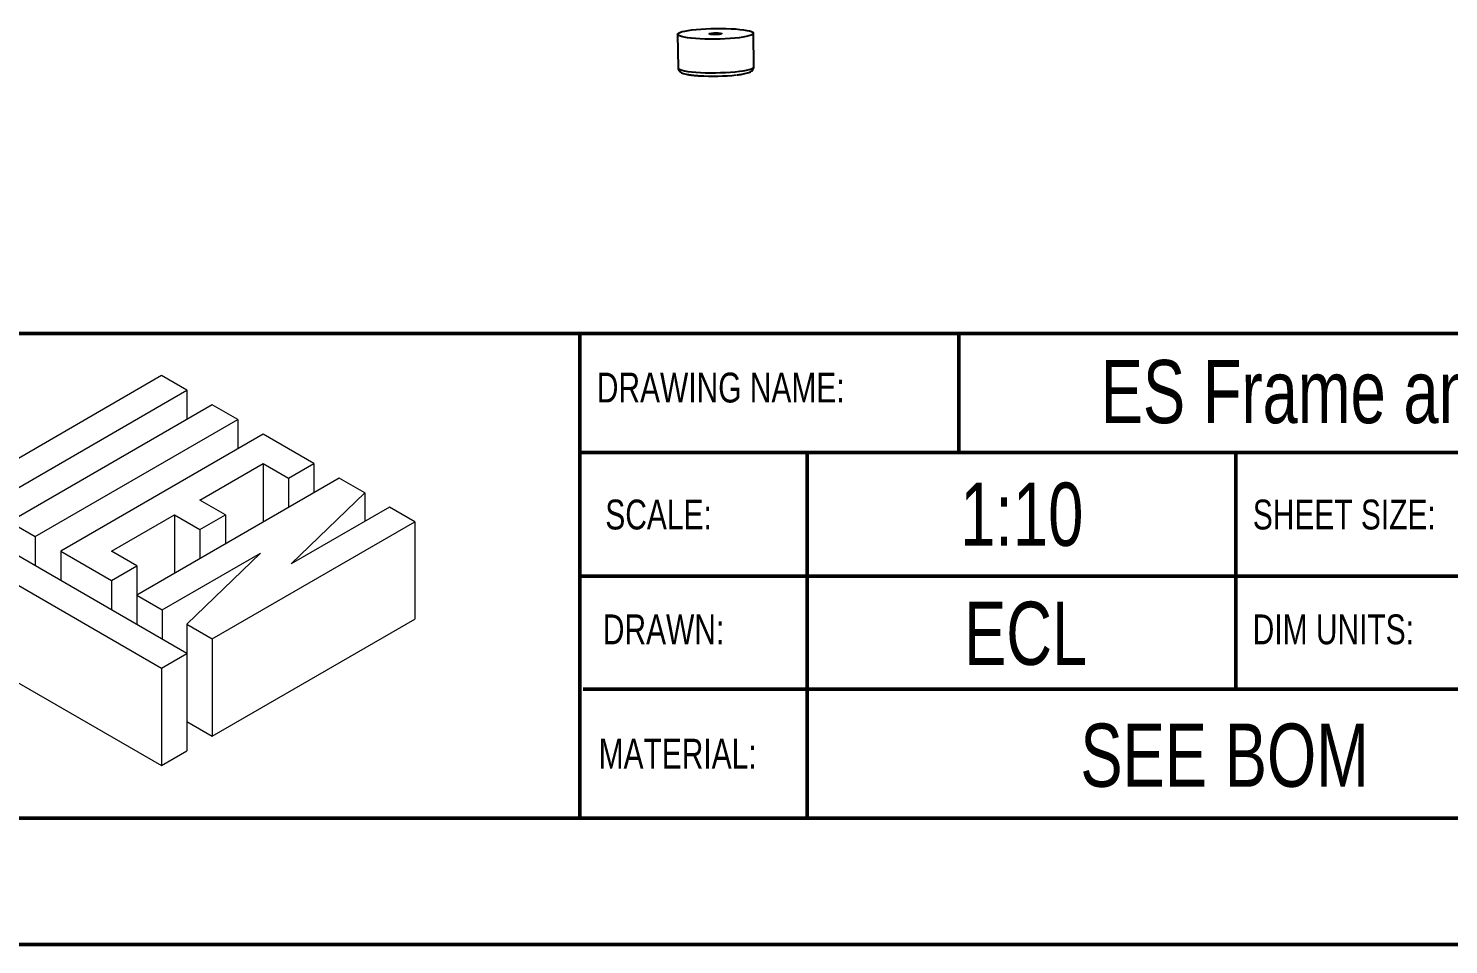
# Model space of a CAD drawing. Header units: millimetres. Extents: x 0 to 279, y 0 to 216.
# Drawn here: x 138.5 to 209.9, y 0 to 46 of the extents above; entities that cross this region are included whole.
import ezdxf

# ---------------------------------------------------------------- set-up
doc = ezdxf.new("R2010")
doc.units = ezdxf.units.MM
for name, color, linetype in [('PAGE_BORDER', 7, 'Continuous'), ('TITLE_BLOCK_BORDER', 7, 'Continuous'), ('TITLE_BLOCK_TEXT', 8, 'Continuous')]:
    doc.layers.add(name, color=color, linetype=linetype)
doc.styles.add('SLDTEXTSTYLE0', font='TXT', dxfattribs={"width": 0.75})

# ---------------------------------------------------------------- blocks, each defined once
blk = doc.blocks.new('Lien3D Logo')
at = {"color": 7, "linetype": 'Continuous', "lineweight": 18}
for p, q in [((10.607, 16.329), (0, 10.206)), ((11.67, 15.715), (10.607, 16.329)), ((2.128, 10.206), (11.67, 15.715)), ((11.67, 15.715), (11.67, 14.486)), ((12.734, 15.101), (4.255, 10.206)), ((13.798, 14.486), (12.734, 15.101)), ((5.319, 9.592), (13.798, 14.486)), ((13.798, 14.486), (13.798, 13.258)), ((14.862, 13.872), (6.383, 8.977)), ((16.99, 12.644), (14.862, 13.872)), ((12.218, 11.118), (14.862, 12.644)), ((14.862, 12.644), (15.926, 12.03)), ((14.862, 12.644), (14.862, 10.187)), ((15.926, 12.03), (16.99, 12.644)), ((16.99, 12.644), (16.99, 11.416)), ((18.054, 12.03), (9.575, 7.135)), ((15.926, 12.03), (15.926, 10.801)), ((19.118, 11.416), (18.054, 12.03)), ((16.039, 8.447), (19.118, 11.416)), ((19.118, 11.416), (19.118, 10.224)), ((13.282, 10.504), (12.218, 11.118)), ((20.149, 10.82), (16.039, 8.447)), ((21.213, 10.206), (20.149, 10.82)), ((0, 10.206), (0, 6.123)), ((0, 10.206), (10.607, 4.083)), ((11.67, 4.697), (2.128, 10.206)), ((4.255, 10.206), (4.255, 8.977)), ((4.255, 10.206), (5.319, 9.592)), ((8.511, 8.977), (11.155, 10.504)), ((11.155, 10.504), (12.218, 9.889)), ((11.155, 10.504), (11.155, 8.047)), ((12.218, 9.889), (13.282, 10.504)), ((12.734, 5.311), (21.213, 10.206)), ((13.282, 10.504), (13.282, 9.275)), ((21.213, 10.206), (21.213, 6.123)), ((5.319, 9.592), (5.319, 8.363)), ((12.218, 9.889), (12.218, 8.661)), ((6.383, 8.977), (8.511, 7.749)), ((6.383, 8.977), (6.383, 7.749)), ((9.575, 8.363), (8.511, 8.977)), ((8.511, 7.749), (9.575, 8.363)), ((9.575, 8.363), (9.575, 7.135)), ((10.639, 6.521), (14.749, 8.893)), ((14.749, 8.893), (11.67, 5.925)), ((8.511, 7.749), (8.511, 6.521)), ((9.575, 7.135), (10.639, 6.521)), ((9.575, 7.135), (9.575, 5.907)), ((0, 6.123), (10.607, 0)), ((10.639, 6.521), (10.639, 5.293)), ((12.734, 1.228), (21.213, 6.123)), ((11.67, 5.925), (12.734, 5.311)), ((11.67, 5.925), (11.67, 4.697)), ((12.734, 5.311), (12.734, 1.228)), ((10.607, 4.083), (11.67, 4.697)), ((11.67, 4.697), (11.67, 0.614)), ((10.607, 4.083), (10.607, 0)), ((11.67, 1.842), (12.734, 1.228)), ((10.607, 0), (11.67, 0.614))]:
    blk.add_line(p, q, dxfattribs=at)

msp = doc.modelspace()

# ---------------------------------------------------------------- linework, layer by layer
at = {"color": 7, "linetype": 'Continuous', "lineweight": 25}
for p, q in [((171.1, 45.744), (171.121, 44.056)), ((174.931, 44.104), (174.909, 45.792))]:
    msp.add_line(p, q, dxfattribs=at)
at = {"color": 7, "linetype": 'Continuous', "lineweight": 50}
msp.add_line((0, 0), (279.4, 0), dxfattribs=at)
at = {"color": 7, "linetype": 'Continuous', "lineweight": 25, "flags": 128}
for points in [[(174.546, 45.628), (174.38, 45.598), (174.187, 45.57), (173.973, 45.547), (173.741, 45.528), (173.495, 45.513), (173.239, 45.502), (172.98, 45.497), (172.721, 45.497), (172.467, 45.502), (172.223, 45.512), (171.994, 45.526), (171.783, 45.545), (171.596, 45.569), (171.434, 45.596), (171.302, 45.626), (171.202, 45.659), (171.135, 45.693), (171.103, 45.73), (171.106, 45.766), (171.145, 45.803), (171.218, 45.84), (171.325, 45.875), (171.463, 45.908), (171.63, 45.938), (171.822, 45.965), (172.036, 45.989), (172.269, 46.008), (172.515, 46.023), (172.77, 46.033), (173.029, 46.038), (173.289, 46.039), (173.542, 46.034), (173.786, 46.024), (174.015, 46.009), (174.226, 45.99), (174.414, 45.967), (174.575, 45.94), (174.707, 45.91), (174.808, 45.877), (174.874, 45.842), (174.907, 45.806), (174.903, 45.769), (174.864, 45.732), (174.791, 45.696), (174.684, 45.661), (174.546, 45.628)], [(173.262, 45.745), (173.182, 45.733), (173.082, 45.725), (172.972, 45.723), (172.866, 45.726), (172.776, 45.734), (172.715, 45.746), (172.688, 45.761), (172.699, 45.776), (172.748, 45.791), (172.827, 45.803), (172.928, 45.811), (173.038, 45.813), (173.144, 45.81), (173.233, 45.802), (173.295, 45.79), (173.321, 45.775), (173.31, 45.759), (173.262, 45.745)]]:
    msp.add_lwpolyline(points, dxfattribs=at)
at = {"color": 8, "linetype": 'Continuous', "lineweight": 25, "flags": 128}
msp.add_lwpolyline([(171.121, 44.056), (171.124, 44.042), (171.156, 44.006), (171.223, 43.971), (171.323, 43.938), (171.455, 43.908), (171.617, 43.881), (171.804, 43.858), (172.015, 43.839), (172.244, 43.824), (172.488, 43.814), (172.742, 43.809), (173.001, 43.81), (173.26, 43.815), (173.516, 43.825), (173.762, 43.84), (173.994, 43.859), (174.208, 43.883), (174.401, 43.91), (174.567, 43.94), (174.705, 43.973), (174.812, 44.008), (174.886, 44.045), (174.924, 44.082), (174.931, 44.104)], dxfattribs=at)
at = {"color": 7, "linetype": 'Continuous', "lineweight": 25}
msp.add_arc((172.89, 54.362), 10.724, 266.23187, 276.28613, dxfattribs=at)
for points, knots in [([(171.123, 44.055), (171.125, 44.031), (171.129, 43.979), (171.166, 43.915), (171.213, 43.865), (171.271, 43.826), (171.35, 43.789), (171.457, 43.756), (171.599, 43.725), (171.762, 43.699), (171.949, 43.678), (172.084, 43.665), (172.159, 43.661), (172.162, 43.661)], [0, 0, 0, 0, 0.053703, 0.114401, 0.176431, 0.248339, 0.34349, 0.483419, 0.60892, 0.741119, 0.868678, 0.9941, 1, 1, 1, 1]), ([(174.094, 43.704), (174.113, 43.706), (174.198, 43.716), (174.329, 43.736), (174.486, 43.766), (174.622, 43.801), (174.726, 43.839), (174.802, 43.88), (174.86, 43.927), (174.904, 43.985), (174.931, 44.05), (174.928, 44.091), (174.927, 44.104)], [0, 0, 0, 0, 0.0406826, 0.1829906, 0.327016, 0.4743617, 0.629198, 0.7429623, 0.8221671, 0.89544, 0.9657015, 1, 1, 1, 1])]:
    msp.add_open_spline(points, degree=3, knots=knots, dxfattribs=at)
at = {"layer": 'PAGE_BORDER', "lineweight": 35}
msp.add_line((6.35, 6.35), (273.05, 6.35), dxfattribs=at)
at = {"layer": 'TITLE_BLOCK_BORDER', "lineweight": 50}
for p, q in [((166.18, 30.708), (123.087, 30.708)), ((166.18, 30.708), (166.18, 6.35)), ((273.05, 30.708), (166.18, 30.708)), ((185.238, 30.708), (185.238, 24.778)), ((273.05, 24.733), (166.18, 24.733)), ((177.606, 24.733), (177.606, 6.35)), ((199.16, 24.733), (199.16, 12.839)), ((273.05, 18.518), (166.18, 18.518)), ((166.36, 12.839), (273.05, 12.839)), ((166.18, 6.35), (123.087, 6.35)), ((166.18, 6.35), (273.05, 6.35))]:
    msp.add_line(p, q, dxfattribs=at)

# ---------------------------------------------------------------- block references
at = {"layer": 'TITLE_BLOCK_BORDER', "xscale": 1.2, "yscale": 1.2, "zscale": 1.2}
msp.add_blockref('Lien3D Logo', (132.432, 8.997), dxfattribs=at)

# ---------------------------------------------------------------- texts
at = {"layer": 'TITLE_BLOCK_BORDER', "char_height": 3.175, "attachment_point": 2, "style": 'SLDTEXTSTYLE0'}
for s, insert in [('ES Frame and Panels', (207.941, 29.377)), ('ECL', (188.593, 17.23)), ('SEE BOM', (198.599, 11.105))]:
    msp.add_mtext(s, dxfattribs=dict(at, insert=insert))
at = {"layer": 'TITLE_BLOCK_TEXT', "attachment_point": 1, "style": 'SLDTEXTSTYLE0'}
for s, insert, char_height in [('DRAWING NAME:', (167.042, 28.741), 1.5), ('1:10', (185.3, 23.213), 3.175), ('SCALE:', (167.467, 22.361), 1.5), ('SHEET SIZE:', (200.013, 22.361), 1.5), ('DRAWN:', (167.344, 16.591), 1.5), ('DIM UNITS:', (200.008, 16.591), 1.5), ('MATERIAL:', (167.131, 10.342), 1.5)]:
    msp.add_mtext(s, dxfattribs=dict(at, insert=insert, char_height=char_height))

doc.saveas('drawing.dxf')
